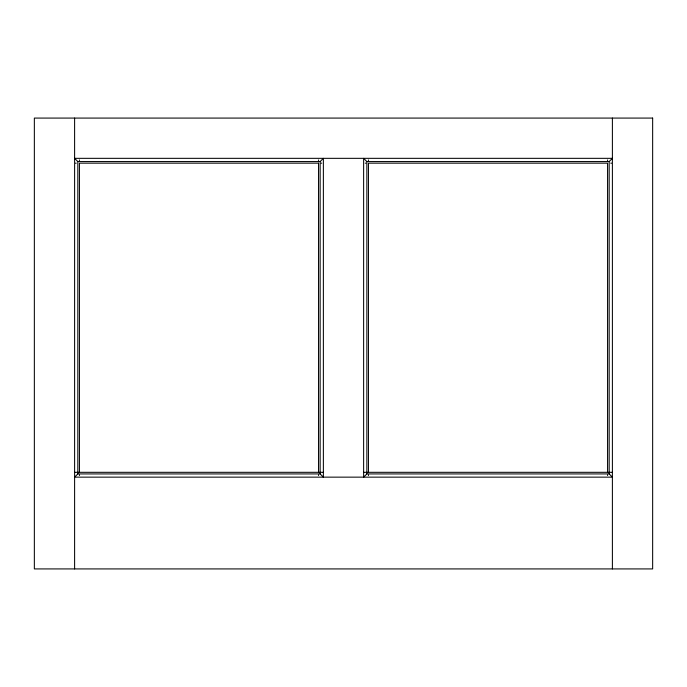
<?xml version="1.0" encoding="UTF-8"?>
<svg xmlns="http://www.w3.org/2000/svg" width="687" height="687" viewBox="0 0 687 687"><rect width="100%" height="100%" fill="white"/><g stroke="black" fill="none" stroke-linecap="round" stroke-linejoin="round"><path stroke-width="1.03" d="M320.151 161.557L323.371 158.336L323.371 477.147L320.151 473.927L320.151 161.557L77.82 161.557L74.608 158.336L612.392 158.336L609.18 161.557L609.18 473.927L612.392 477.147L74.608 477.147L77.82 473.927L77.82 161.557M366.849 473.927L363.629 477.147L363.629 158.336L366.849 161.557L366.849 473.927L609.18 473.927M366.849 161.557L609.18 161.557M75.441 163.162L76.214 163.162M318.545 163.162L79.434 163.162L79.434 472.312M321.095 163.162L321.765 163.162M365.235 163.162L365.905 163.162M610.786 163.162L611.559 163.162M74.608 472.312L323.371 472.312M363.629 472.312L612.392 472.312M77.82 473.927L320.151 473.927M612.392 118.078L612.392 568.922M607.566 159.942L607.566 160.612M607.566 472.312L607.566 163.162L368.455 163.162L368.455 472.312M607.566 474.863L607.566 475.533M368.455 159.942L368.455 160.612M368.455 474.863L368.455 475.533M318.545 159.942L318.545 160.612M318.545 163.162L318.545 472.312M318.545 474.863L318.545 475.533M79.434 159.942L79.434 160.612M79.434 474.863L79.434 475.533M74.608 118.078L74.608 568.922M652.65 118.078L34.35 118.078L34.35 568.922L652.65 568.922L652.65 118.078"/></g></svg>
